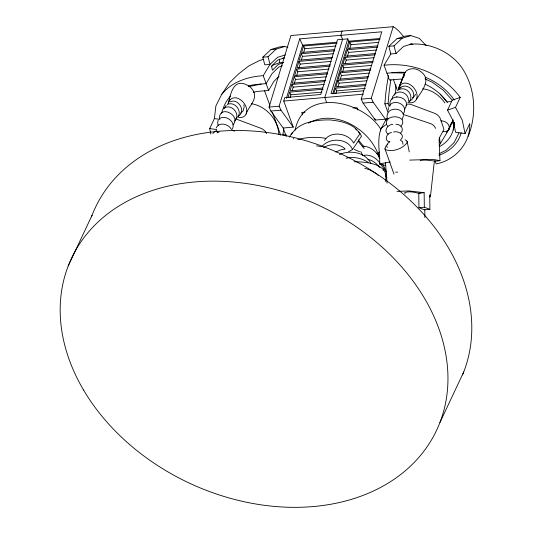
<?xml version="1.0" encoding="UTF-8"?>
<svg xmlns="http://www.w3.org/2000/svg" width="534" height="534" viewBox="0 0 534 534"><rect width="100%" height="100%" fill="white"/><g stroke="black" fill="none" stroke-linecap="round" stroke-linejoin="round"><path stroke-width="0.8" d="M278.875 134.475C278.261 119.736 265.972 105.932 251.36 103.743M219.381 118.381C219.501 104.17 241.628 115.564 232.978 124.896M393.972 174.084L384.947 148.779L385.842 146.176L387.364 144.714M405.052 139.815L406.441 140.469L407.128 141.443L407.055 142.658C402.536 148.839 392.944 152.217 385.635 149.754L384.947 148.779M295.102 130.156C303.686 87.109 363.167 100.385 380.889 129.295M403.931 76.963C403.297 68.566 414.411 66.63 419.871 71.009C432.52 78.912 422.08 90.58 416.366 99.431C414.931 102.581 410.92 103.609 407.883 102.288M388.205 113.041L384.86 103.856L385.615 95.359A132.659 52.439 85.1 0 1 388.525 75.481M389.193 106.64L388.078 103.576L388.832 95.085A132.659 52.439 85.1 0 1 390.908 79.78M395.841 84.833L395.574 93.43M402.93 144.207L402.609 141.724L400.226 140.015M453.219 129.982L454.007 122.293M221.63 113.275L222.631 109.73M244.185 106.767L243.117 110.925L240.467 113.115M403.49 115.698L402.222 119.256M429.823 197.059L430.504 195.958L434.382 161.021M210.817 134.054L209.695 128.587L214.388 118.608L215.903 105.886L221.563 94.585L229.573 82.657L238.671 73.852L248.957 65.836L259.818 60.382L263.729 59.281M435.157 161.034L436.205 163.918C455.001 160.347 470.601 143.185 469.746 123.574L465.047 133.56L455.569 132.258L453.273 121.064L447.525 110.171L452.225 100.185L460.208 97.375C442.913 73.986 412.782 61.837 384.059 65.261L389.433 80.027L398.324 79.259A44.569 33.836 25.2 0 1 402.182 79.085M388.378 107.588L388.191 110.097M385.301 181.453C390.234 163.618 366.13 161.802 354.282 161.769L354.109 161.742M283.814 128.367L282.846 134.942L286.117 134.655M391.996 99.384L392.537 96.854L394.926 93.75M408.336 101.193C409.558 94.531 400.834 89.392 395.48 93.41M394.666 94.999L394.96 93.717M236.469 118.127C238.845 111.292 229.74 103.543 223.773 108.415M228.325 103.282C230.528 94.585 233.031 79.072 245.74 84.399C249.458 85.914 252.635 88.791 254.137 92.556C256.714 100.619 248.25 107 246.074 114.116C244.659 117.273 240.647 118.314 237.61 117.006M246.074 114.116C250.146 105.064 235.701 91.454 228.926 101.106M404.104 74.473L398.644 88.551L405.026 72.27L399.252 86.381L398.658 90.199M416.366 99.431C420.472 90.386 406.06 76.756 399.252 86.381M380.669 129.702C376.944 140.796 379.941 152.671 379.741 164.051M468.231 136.297C477.162 113.682 475.267 87.336 461.483 67.084C449.942 51.524 430.357 42.907 411.113 44.075M439.235 145.455L449.274 128.714L450.649 124.155M286.217 136.377L283.174 128.006L270.892 111.045L269.043 107.08L290.93 35.531L393.178 26.7C397.49 28.936 400.467 32.948 403.591 36.546M283.174 128.006L293.246 127.132L280.971 110.178L279.115 106.206L299.714 38.882L381.81 31.793L361.211 99.117L363.06 103.089L375.342 120.043L385.421 119.175L385.975 120.697M293.246 127.132L283.761 101.059L284.816 97.609L320.74 94.505L337.488 39.75L347.734 38.862L348.822 41.198L332.795 93.57M286.384 98.356L302.651 45.183L299.714 38.882M337.081 43.141L303.566 46.031L301.603 52.452L334.297 49.629M327.789 73.879L294.274 76.769L292.312 83.191L325.827 80.3M330.112 66.196L296.597 69.086L294.635 75.508L327.329 72.684M331.614 58.58L298.92 61.403L296.957 67.825L330.473 64.928M334.758 50.823L301.243 53.72L299.28 60.135L332.795 57.245M288.1 97.135L289.628 92.142L323.143 89.245M324.645 81.635L291.951 84.459L289.989 90.873L322.683 88.05M301.396 59.955L302.491 56.39L301.243 53.72M303.719 52.272L304.814 48.701L303.566 46.031M292.105 90.693L293.199 87.129L291.951 84.459M294.207 83.725L295.522 79.446L294.274 76.769M296.75 75.327L297.845 71.756L296.597 69.086M298.853 68.352L300.168 64.073L298.92 61.403M290.002 97.669L290.876 94.812L289.628 92.142M342.054 31.112L340.765 35.337L342.614 39.302L324.805 97.515L326.688 102.682M347.734 38.862L330.98 93.624L363.641 90.8M333.703 93.891L335.452 88.183L365.697 85.573M368.073 77.884L337.828 80.494L335.866 86.915L366.11 84.305M370.456 70.194L340.211 72.804L338.249 79.226L368.493 76.616M372.839 62.505L342.594 65.115L340.632 71.536L370.87 68.926M375.215 54.815L344.971 57.425L343.008 63.846L373.253 61.236M377.598 47.125L347.354 49.735L345.391 56.157L375.636 53.54M379.981 39.436L349.737 42.046L347.774 48.467L378.012 45.851M335.819 93.71L336.694 90.86L335.452 88.183M337.982 86.735L339.077 83.164L337.828 80.494M340.365 79.045L341.46 75.474L340.211 72.804M342.528 72.07L343.836 67.785L342.594 65.115M345.124 63.666L346.219 60.095L344.971 57.425M347.287 56.684L348.602 52.405L347.354 49.735M349.89 48.287L350.978 44.716L349.737 42.046M385.421 119.175L373.139 102.221L371.29 98.249L393.178 26.7M218.172 120.19L217.618 122.473L218.139 125.397M224.367 108.242L226.196 105.278M238.204 116.646C241.909 110.525 235.06 101.86 228.272 104.077M387.477 113.362L387.003 116.752M216.21 127.96C218.773 121.358 228.912 124.102 231.436 129.462M291.471 134.455C299.12 121.745 316.375 119.763 329.959 119.923C340.779 121.051 354.075 123.534 359.869 133.814L353.648 143.099C348.836 133.113 330.439 130.316 324.512 140.455M68.219 265.945L92.055 215.295M447.525 110.171L455.515 107.361L460.208 97.375M448.56 129.742L452.652 121.051M449.127 128.54L453.219 119.843M439.923 422.534L463.759 371.884M386.976 144.861L387.637 143.553L389.84 141.59M227.404 104.777L230 99.644M458.96 133.006L454.14 142.538L446.13 150.228L439.035 153.772M380.522 130.81A8.891 6.368 21.3 0 1 381.369 128.207L386.523 118.575M400.206 87.963L400.847 86.822M409.358 101.7C414.19 95.546 406.714 86.395 399.626 89.338M415.565 94.231L414.604 95.953L412.622 97.682M253.336 92.255A44.569 33.836 25.2 0 1 259.718 91.227L268.609 90.46L273.849 81.495L279.042 76.168M268.609 90.46L263.235 75.695L269.99 64.394L277.546 57.312L285.376 54.935M384.059 65.261L390.815 53.961L388.845 46.311L397.016 38.648L405.606 36.038L410.82 35.584L419.324 38.375L426.059 45.477M403.21 113.849C409.358 105.725 395.026 98.123 389.646 105.345M289.254 137.125L292.465 132.332M348.548 151.676L352.56 149.493L361.465 136.197L360.13 133.48L358.661 132.018M232.116 129.308C236.629 122.48 225.982 114.409 219.708 118.468M446.651 132.345L449.274 128.714M400.667 132.953C404.872 129.462 400.433 123.888 395.914 124.248M383.011 170.213L383.999 169.031L380.869 164.031M234.64 121.098L235.781 119.783M401.014 126.184C409.578 115.397 384.447 112.821 386.516 124.295M376.537 153.452L377.992 153.805L379.407 152.243M378.319 153.465L379.647 157.103L379.32 157.437L377.992 153.805L379.601 152.016M404.605 109.116C413.65 96.654 387.31 91.087 390.1 106.032M400.907 139.521C405.673 134.902 397.977 130.47 393.578 132.052M381.376 128.207L386.623 124.142M271.572 66.643L273.301 64.948L279.456 62.758L283.547 62.405M398.744 89.392C406.881 79.186 421.172 95.626 409.051 101.44M405.98 105.765L406.928 104.844M221.563 94.585C231.616 81.956 247.589 76.616 263.235 75.695M284.789 46.471L276.191 49.081L268.021 56.744L269.99 64.394L264.784 64.841L262.815 57.191L270.985 49.535L279.576 46.919L284.789 46.471L287.879 47.486M388.845 46.311L394.052 45.857L402.222 38.201L410.82 35.584M390.815 53.961L396.021 53.513L403.577 46.431L411.407 44.048L412.922 44.549M388.158 112.153C392.143 107.454 401.601 108.342 403.37 114.656M216.771 130.296L214.121 132.265A8.778 6.895 28.1 0 0 212.846 133.573M238.044 116.258C246.675 111.993 238.344 97.729 230.194 101.814M235.554 118.842L237.063 117.961M323.477 147.664C329.885 143.679 339.33 143.346 345.017 148.826M308.425 123.18C334.297 108.782 368.059 127.933 377.999 153.805M217.158 132.846L219.16 131.971M335.773 152.023L341.052 149.787L344.897 149.173M391.582 132.485C386.563 133.019 383.499 140.609 389.693 141.991M283.594 62.605L278.214 64.521L272.433 70.181L271.492 66.009L277.974 59.928L284.328 57.999L282.693 58.139M282.439 65.782L278.661 67.13L272.066 73.585L266.126 83.631L257.234 84.399A53.053 40.284 25.2 0 0 248.243 85.987M297.718 139.688C306.756 136.958 316.475 136.757 325.747 138.346M339.41 154.473C350.044 149.847 365.229 152.11 370.79 163.257M346.059 158.238C353.575 156.395 361.732 158.137 368.18 162.356M392.73 124.375C387.964 124.349 382.891 131.01 388.258 134.107M248.65 86.642L261.213 84.052M390.207 161.989L381.389 163.558A8.778 0.874 -2.5 0 0 380.422 164.472L385.301 165.386M396.989 191.366L409.064 190.938L424.156 192.694L424.316 207.232L429.897 209.348L429.736 194.817L430.504 195.958M302.651 45.183L336.947 42.219M348.822 41.198L379.848 38.515M270.985 49.535L276.191 49.081M397.016 38.648L402.222 38.201M304.814 48.701L335.873 46.024M350.978 44.716L378.773 42.319M409.918 44.182L411.407 44.048M262.815 57.191L268.021 56.744M302.491 56.39L333.55 53.707M348.602 52.405L376.39 50.009M300.168 64.073L331.227 61.39M346.219 60.095L374.007 57.699M297.845 71.756L328.904 69.08M343.836 67.785L371.631 65.388M295.522 79.446L326.581 76.763M341.46 75.474L369.248 73.078M386.95 73.198L395.841 72.43A53.053 40.284 25.2 0 1 404.792 72.37M293.199 87.129L324.258 84.445M339.077 83.164L366.865 80.767M290.876 94.812L321.935 92.128M336.694 90.86L365.303 88.384M283.761 101.059L363.387 94.178M269.043 107.08L279.115 106.206M361.211 99.117L371.29 98.249M270.892 111.045L280.971 110.178M363.06 103.089L373.139 102.221M384.86 103.856L388.078 103.576M304.981 112.167L301.73 112.447L302.571 114.77M352.947 108.022L357.012 107.674L357.86 109.997M451.717 101.513L446.958 101.927L440.17 94.131M450.97 123.254L454.147 122.98M407.409 104.117A8.778 6.895 28.1 0 1 411.754 104.751L434.436 113.241A8.778 6.895 28.1 0 1 440.563 119.236L443.948 129.388L439.502 137.699A4.439 1.756 85.1 0 0 439.115 140.722L439.969 160.661C433.334 162.036 426.893 158.998 420.185 160.454M429.897 209.348L424.53 209.815L418.95 207.693L418.783 193.154L424.156 192.694M418.95 207.693L424.316 207.232M409.678 160.107L428.028 159.532A8.778 0.874 -2.5 0 1 435.09 159.753L439.969 160.661M395.654 172.148L397.636 172.115M396.528 96.834L397.016 96.828M391.856 72.771L404.679 73.078M422.641 88.844C431.719 89.605 439.802 95.593 444.902 102.922M362.953 146.223C370.462 146.289 377.011 151.936 379.908 158.611M367.953 159.499C372.879 160.12 376.85 163.898 379.854 167.589M214.388 118.608L219.921 119.362M209.695 128.587L216.804 129.562M316.609 145.842L321.868 146.65C329.304 137.338 347.594 137.932 352.56 149.493M419.19 193.421C414.558 192.434 409.391 190.872 404.779 192.574L405.039 193.815M364.782 168.283L369.475 169.705L376.53 173.784L378.179 175.359M232.397 130.356L234.706 131.117M418.783 193.154L420.178 193.688M354.256 149.433L359.602 151.763M424.984 78.919L432.173 82.183L443.427 90.326L452.225 100.185M355.23 128.621L356.699 130.082M379.808 162.837C375.989 157.784 369.321 153.498 362.84 155.674L360.764 151.523M385.455 176.006L386.97 177.749M358.341 139.941L364.034 146.87M358.194 141.283L364.168 148.552M383.999 169.031L386.396 171.988M386.983 125.25L387.697 126.178M387.41 118.054L388.044 118.888M216.924 131.484L217.445 132.465M455.515 107.361L462.31 120.283L465.047 133.56M382.838 164.492L386.503 171.841M378.439 155.674L379.474 157.884M293.52 138.279L293.733 138.86M386.816 146.316L387.257 147.497M393.471 79.679L397.443 90.586M374.788 118.515L375.342 120.043M264.57 90.807L269.964 105.612M272.514 112.627L280.737 135.229M394.052 45.857L396.021 53.513M385.688 173.283L386.409 176.313M407.128 141.443L409.264 151.876M243.878 104.851L244.085 106.126M439.542 137.625L440.129 142.958M385.475 162.77L387.063 183.169M424.79 209.421L424.884 217.632M279.422 59.147L279.456 62.758M91.481 216.811A201.792 153.218 25.2 0 1 334.151 150.928A201.792 153.218 25.2 0 1 462.544 374.895M266.64 133.6A8.778 6.895 28.1 0 0 260.752 128.24L238.071 119.749A8.778 6.895 28.1 0 0 235.888 119.189M222.952 109.37A53.053 40.284 25.2 0 1 230.595 96.067M403.864 114.857A8.711 6.241 21.3 0 1 406.08 115.357L431.332 123.895A8.891 6.368 21.3 0 1 435.651 128.42M385.755 120.203A8.778 6.895 28.1 0 1 387.324 117.66M440.85 120.891A6.722 5.106 25.2 0 1 449.174 126.478A6.722 5.106 25.2 0 1 443.127 131.658M461.189 132.812A53.053 40.284 25.2 0 1 438.941 155.247M425.231 77.21A53.053 40.284 25.2 0 1 454.254 100.012M454.194 122.66A44.569 33.836 25.2 0 1 439.742 146.496M425.091 84.172A44.569 33.836 25.2 0 1 447.392 102.428M83.578 390.054A201.792 153.218 25.2 0 0 419.283 456.897A201.792 153.218 25.2 0 0 259.35 185.772A201.792 153.218 25.2 0 0 83.578 390.054"/></g></svg>
